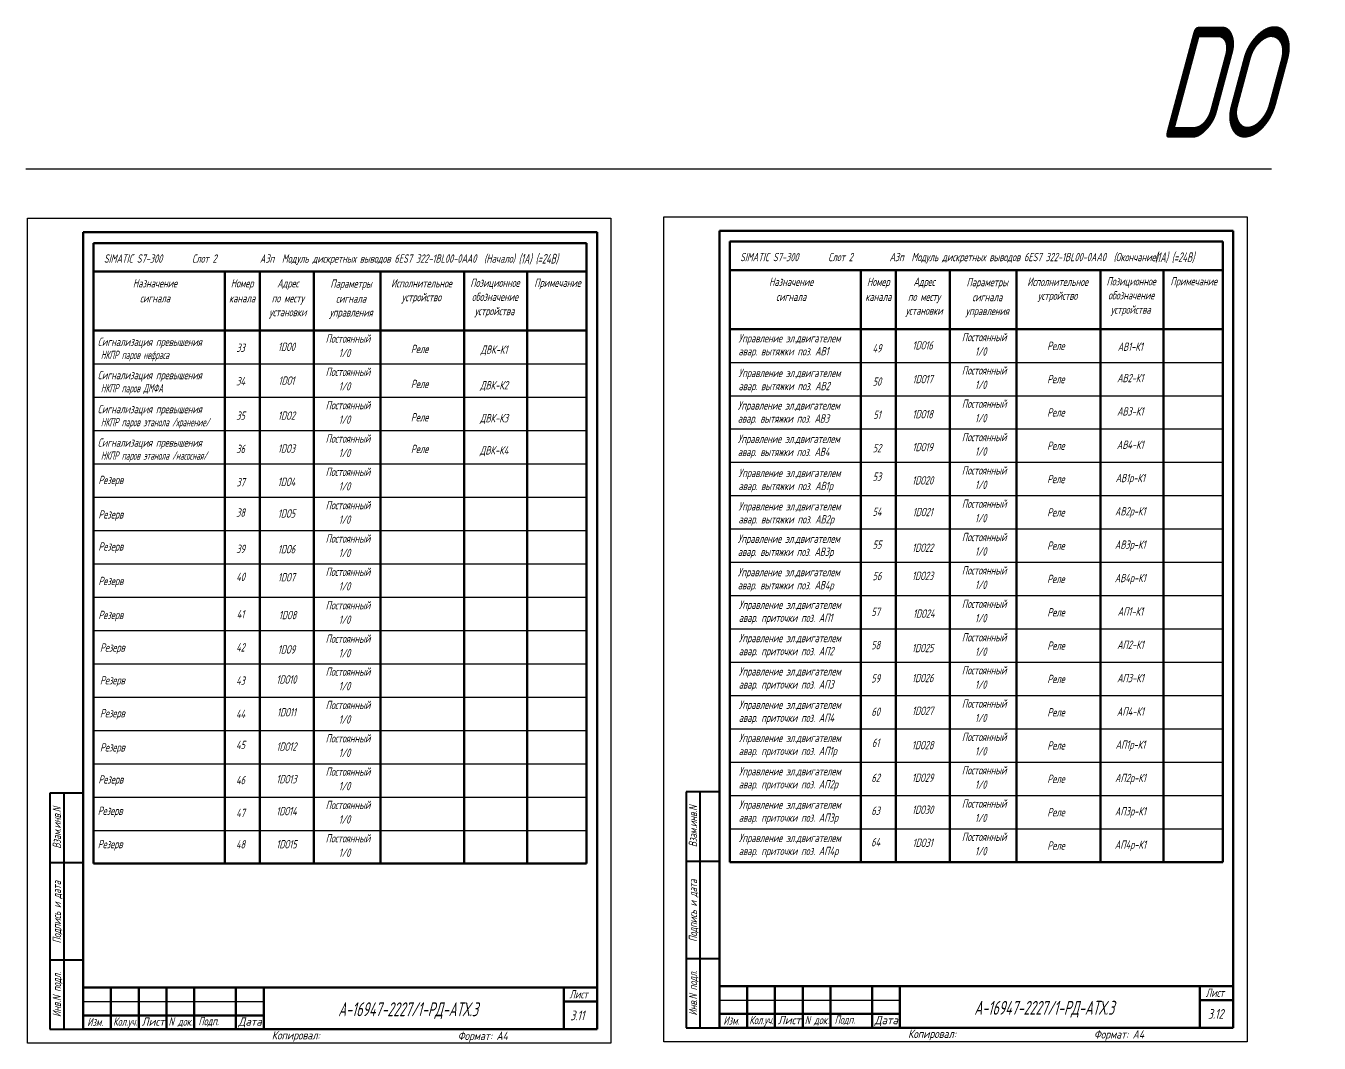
# Model space of a CAD drawing. Header units: millimetres. Extents: x -338 to 6826, y -8218 to 3153.
# Drawn here: x 5007 to 5472.6, y 673.6 to 1039.8 of the extents above; entities that cross this region are included whole.
import ezdxf
from ezdxf.enums import TextEntityAlignment as Align

# ---------------------------------------------------------------- set-up
doc = ezdxf.new("R2010")
doc.units = ezdxf.units.MM
for name, color, linetype, lineweight in [('Выноска', 137, 'Continuous', 20), ('Обводка', 6, 'Continuous', 25), ('Рамка тонкая', 5, 'Continuous', 25), ('Текст_КИП', 2, 'Continuous', 25)]:
    doc.layers.add(name, color=color, linetype=linetype, lineweight=lineweight)
doc.styles.add('Simplex', font='simplex.shx', dxfattribs={"width": 0.7, "oblique": 15})

msp = doc.modelspace()

# ---------------------------------------------------------------- linework, layer by layer
at = {"color": 3}
msp.add_line((5007, 988.38), (5455.45, 988.38), dxfattribs=at)
at = {"lineweight": 60}
for p, q in [((5027.63, 678.56), (5027.63, 965.56)), ((5027.63, 965.56), (5212.63, 965.56)), ((5212.63, 965.56), (5212.63, 678.56)), ((5256.68, 679.08), (5256.68, 966.08)), ((5256.68, 966.08), (5441.68, 966.08)), ((5441.68, 966.08), (5441.68, 679.08)), ((5212.63, 678.56), (5027.63, 678.56)), ((5441.68, 679.08), (5256.68, 679.08))]:
    msp.add_line(p, q, dxfattribs=at)
at = {"color": 7, "lineweight": 40}
for p, q in [((5244.68, 764.08), (5244.68, 679.08)), ((5256.68, 764.08), (5244.68, 764.08)), ((5249.68, 764.08), (5249.68, 679.08)), ((5015.63, 763.56), (5015.63, 678.56)), ((5027.63, 763.56), (5015.63, 763.56)), ((5020.63, 763.56), (5020.63, 678.56)), ((5015.63, 738.56), (5027.63, 738.56)), ((5244.68, 739.08), (5256.68, 739.08)), ((5015.63, 703.56), (5027.63, 703.56)), ((5244.68, 704.08), (5256.68, 704.08)), ((5015.63, 678.56), (5027.63, 678.56)), ((5244.68, 679.08), (5256.68, 679.08))]:
    msp.add_line(p, q, dxfattribs=at)
at = {"lineweight": 50}
for p, q in [((5441.68, 694.08), (5256.68, 694.08)), ((5266.68, 679.08), (5266.68, 694.08)), ((5276.68, 679.08), (5276.68, 694.08)), ((5286.68, 679.08), (5286.68, 694.08)), ((5296.68, 679.08), (5296.68, 694.08)), ((5311.68, 679.08), (5311.68, 694.08)), ((5321.68, 679.08), (5321.68, 694.08)), ((5429.68, 679.08), (5429.68, 694.08)), ((5212.63, 693.56), (5027.63, 693.56)), ((5037.63, 678.56), (5037.63, 693.56)), ((5047.63, 678.56), (5047.63, 693.56)), ((5057.63, 678.56), (5057.63, 693.56)), ((5067.63, 678.56), (5067.63, 693.56)), ((5082.63, 678.56), (5082.63, 693.56)), ((5092.63, 678.56), (5092.63, 693.56)), ((5200.63, 678.56), (5200.63, 693.56)), ((5200.63, 688.56), (5212.63, 688.56)), ((5429.68, 689.08), (5441.68, 689.08)), ((5027.63, 683.56), (5092.63, 683.56)), ((5256.68, 684.08), (5321.68, 684.08))]:
    msp.add_line(p, q, dxfattribs=at)
at = {"lineweight": -3}
for p, q in [((5027.63, 688.56), (5092.63, 688.56)), ((5256.68, 689.08), (5321.68, 689.08))]:
    msp.add_line(p, q, dxfattribs=at)
at = {"layer": 'Выноска', "color": 1, "lineweight": 50}
for p, q in [((5031.37, 961.62), (5031.37, 738.18)), ((5031.37, 961.62), (5208.89, 961.62)), ((5208.89, 961.62), (5208.89, 738.18)), ((5260.42, 962.15), (5260.42, 738.71)), ((5260.42, 962.15), (5437.94, 962.15)), ((5437.94, 962.15), (5437.94, 738.71)), ((5031.37, 951.35), (5208.89, 951.35)), ((5078.58, 951.35), (5078.58, 738.18)), ((5091.19, 951.35), (5091.19, 738.18)), ((5110.65, 951.35), (5110.65, 738.18)), ((5134.64, 951.35), (5134.64, 738.18)), ((5164.84, 951.35), (5164.84, 738.18)), ((5187.53, 951.35), (5187.53, 738.18)), ((5260.42, 951.88), (5437.94, 951.88)), ((5307.63, 951.88), (5307.63, 738.71)), ((5320.25, 951.88), (5320.25, 738.71)), ((5339.7, 951.88), (5339.7, 738.71)), ((5363.7, 951.88), (5363.7, 738.71)), ((5393.9, 951.88), (5393.9, 738.71)), ((5416.58, 951.88), (5416.58, 738.71)), ((5031.37, 930.11), (5208.89, 930.11)), ((5260.42, 930.64), (5437.94, 930.64)), ((5031.37, 738.18), (5208.89, 738.18)), ((5260.42, 738.71), (5437.94, 738.71))]:
    msp.add_line(p, q, dxfattribs=at)
at = {"layer": 'Обводка', "linetype": 'Continuous'}
for p, q in [((5031.37, 918.12), (5208.89, 918.12)), ((5260.42, 918.65), (5437.94, 918.65)), ((5031.37, 906.14), (5208.89, 906.14)), ((5260.42, 906.66), (5437.94, 906.66)), ((5031.37, 894.15), (5208.89, 894.15)), ((5260.42, 894.68), (5437.94, 894.68)), ((5031.37, 882.15), (5208.89, 882.15)), ((5260.42, 882.68), (5437.94, 882.68)), ((5031.37, 870.15), (5208.89, 870.15)), ((5260.42, 870.68), (5437.94, 870.68)), ((5289.73, 870.68), (5363.7, 870.68)), ((5031.37, 858.15), (5208.89, 858.15)), ((5260.42, 858.68), (5437.94, 858.68)), ((5031.37, 846.15), (5208.89, 846.15)), ((5060.68, 846.15), (5134.64, 846.15)), ((5260.42, 846.68), (5437.94, 846.68)), ((5289.73, 846.68), (5363.7, 846.68)), ((5031.37, 834.15), (5208.89, 834.15)), ((5260.42, 834.68), (5437.94, 834.68)), ((5031.37, 822.15), (5208.89, 822.15)), ((5060.68, 822.15), (5134.64, 822.15)), ((5260.42, 822.68), (5437.94, 822.68)), ((5260.42, 810.68), (5437.94, 810.68)), ((5031.37, 810.15), (5208.89, 810.15)), ((5031.37, 798.15), (5208.89, 798.15)), ((5260.42, 798.68), (5437.94, 798.68)), ((5031.37, 786.15), (5208.89, 786.15)), ((5260.42, 786.68), (5437.94, 786.68)), ((5031.37, 774.15), (5208.89, 774.15)), ((5060.68, 774.15), (5134.64, 774.15)), ((5260.42, 774.68), (5437.94, 774.68)), ((5031.37, 762.15), (5208.89, 762.15)), ((5260.42, 762.68), (5437.94, 762.68)), ((5031.37, 750.15), (5208.89, 750.15)), ((5260.42, 750.68), (5437.94, 750.68))]:
    msp.add_line(p, q, dxfattribs=at)
at = {"layer": 'Рамка тонкая'}
for p, q in [((5007.61, 970.56), (5217.61, 970.56)), ((5007.61, 673.56), (5007.61, 970.56)), ((5217.63, 970.56), (5217.63, 673.56)), ((5236.66, 971.08), (5446.66, 971.08)), ((5236.66, 674.08), (5236.66, 971.08)), ((5446.68, 971.08), (5446.68, 674.08)), ((5217.61, 673.56), (5007.61, 673.56)), ((5446.66, 674.08), (5236.66, 674.08))]:
    msp.add_line(p, q, dxfattribs=at)

# ---------------------------------------------------------------- texts
at = {"layer": 'Текст_КИП', "color": 3, "style": 'Simplex', "oblique": 15, "width": 0.6}
msp.add_text('DО  ПАЗ', height=40, dxfattribs=at).set_placement((5482.04, 999.55), align=Align.CENTER)
at = {"layer": 'Текст_КИП', "style": 'Simplex', "oblique": 15, "width": 0.6}
for s, p in [('SIMATIC S7-300', (5045.61, 954.55)), ('Слот 2', (5071.25, 954.55)), ('А3п  Модуль дискретных выводов 6ES7 322-1BL00-0АА0  (Начало)', (5137.16, 954.55)), ('SIMATIC S7-300', (5274.66, 955.08)), ('Слот 2', (5300.3, 955.08)), ('А3п  Модуль дискретных выводов 6ES7 322-1BL00-0АА0  (Окончание)', (5366.21, 955.08)), ('Назначение', (5053.47, 945.64)), ('Номер', (5084.85, 945.64)), ('Адрес', (5101.31, 945.64)), ('Параметры', (5124.06, 945.52)), ('Исполнительное', (5149.41, 945.64)), ('Позиционное', (5175.88, 945.82)), ('Примечание', (5198.4, 945.82)), ('Назначение', (5282.52, 946.17)), ('Номер', (5313.9, 946.17)), ('Адрес', (5330.37, 946.17)), ('Параметры', (5353.12, 946.05)), ('Исполнительное', (5378.46, 946.17)), ('Позиционное', (5404.93, 946.35)), ('Примечание', (5427.45, 946.35)), ('сигнала', (5053.47, 940.26)), ('канала', (5084.85, 940.26)), ('по месту', (5101.31, 940.26)), ('сигнала', (5124.06, 940.14)), ('устройство', (5149.41, 940.64)), ('обозначение', (5175.88, 940.78)), ('сигнала', (5282.52, 940.78)), ('канала', (5313.9, 940.78)), ('по месту', (5330.37, 940.78)), ('сигнала', (5353.12, 940.67)), ('устройство', (5378.46, 941.17)), ('обозначение', (5404.93, 941.31)), ('установки', (5101.31, 935.26)), ('управления', (5124.06, 935.14)), ('устройства', (5175.72, 935.64)), ('установки', (5330.37, 935.78)), ('управления', (5353.12, 935.67)), ('устройства', (5404.77, 936.17)), ('Постоянный', (5122.97, 925.75)), ('Постоянный', (5352.02, 926.27)), ('33', (5084.3, 922.44)), ('1DО0', (5100.81, 922.76)), ('1/0', (5121.71, 920.54)), ('Реле', (5148.76, 921.98)), ('ДВК-К1', (5175.56, 921.76)), ('49', (5313.42, 922.25)), ('1DО16', (5329.86, 923.29)), ('1/0', (5350.76, 921.07)), ('Реле', (5377.81, 923.12)), ('АВ1-К1', (5404.61, 922.81)), ('Постоянный', (5352.02, 914.27)), ('34', (5084.3, 910.38)), ('1DО1', (5100.81, 910.6)), ('Постоянный', (5122.97, 913.75)), ('50', (5313.42, 910.26)), ('1DО17', (5329.86, 911.13)), ('Реле', (5377.81, 911.13)), ('АВ2-К1', (5404.61, 911.52)), ('1/0', (5121.71, 908.54)), ('Реле', (5148.76, 909.39)), ('ДВК-К2', (5175.56, 908.92)), ('1/0', (5350.76, 909.07)), ('Постоянный', (5122.97, 901.76)), ('Постоянный', (5352.02, 902.29)), ('35', (5084.3, 897.98)), ('1DО2', (5100.81, 897.98)), ('1/0', (5121.71, 896.55)), ('Реле', (5148.76, 897.39)), ('ДВК-К3', (5175.56, 897.06)), ('51', (5313.42, 898.28)), ('1DО18', (5329.86, 898.51)), ('1/0', (5350.76, 897.08)), ('Реле', (5377.81, 899.15)), ('АВ3-К1', (5404.61, 899.52)), ('Постоянный', (5122.97, 889.75)), ('1DО19', (5329.86, 886.67)), ('Постоянный', (5352.02, 890.27)), ('Реле', (5377.81, 887.16)), ('АВ4-К1', (5404.61, 887.51)), ('36', (5084.3, 886)), ('1DО3', (5100.81, 886.14)), ('1/0', (5121.71, 884.54)), ('Реле', (5148.76, 886)), ('ДВК-К4', (5175.56, 885.49)), ('52', (5313.42, 886.29)), ('1/0', (5350.76, 885.07)), ('Постоянный', (5122.97, 877.75)), ('Постоянный', (5352.02, 878.27)), ('37', (5084.3, 874.02)), ('1DО4', (5100.81, 874.14)), ('1/0', (5121.71, 872.54)), ('53', (5313.42, 876.02)), ('1DО20', (5329.86, 874.67)), ('1/0', (5350.76, 873.07)), ('Реле', (5377.81, 875.16)), ('АВ1р-К1', (5404.61, 875.52)), ('38', (5084.3, 863.09)), ('Постоянный', (5122.97, 865.76)), ('54', (5313.42, 863.38)), ('1DО21', (5329.86, 863.27)), ('Постоянный', (5352.02, 866.29)), ('Реле', (5377.81, 863.16)), ('АВ2р-К1', (5404.61, 863.54)), ('1DО5', (5100.81, 862.74)), ('1/0', (5121.71, 860.55)), ('1/0', (5350.76, 861.08)), ('Постоянный', (5122.97, 853.75)), ('Постоянный', (5352.02, 854.27)), ('39', (5084.3, 850.01)), ('1DО6', (5100.81, 849.9)), ('55', (5313.42, 851.55)), ('1DО22', (5329.86, 850.43)), ('Реле', (5377.81, 851.18)), ('АВ3р-К1', (5404.61, 851.54)), ('1/0', (5121.71, 848.54)), ('1/0', (5350.76, 849.07)), ('40', (5084.3, 839.94)), ('1DО7', (5100.81, 839.78)), ('Постоянный', (5122.97, 841.75)), ('56', (5313.42, 840.24)), ('1DО23', (5329.86, 840.31)), ('Постоянный', (5352.02, 842.27)), ('1/0', (5121.71, 836.54)), ('1/0', (5350.76, 837.07)), ('Реле', (5377.81, 839.19)), ('АВ4р-К1', (5404.61, 839.52)), ('41', (5084.27, 826.54)), ('1DО8', (5101.21, 826.18)), ('Постоянный', (5122.97, 829.73)), ('57', (5312.93, 827.35)), ('1DО24', (5330.26, 826.71)), ('Постоянный', (5352.02, 830.25)), ('Реле', (5377.87, 827.19)), ('Реле', (5377.87, 827.17)), ('АП1-К1', (5404.67, 827.48)), ('1/0', (5121.71, 824.52)), ('1/0', (5350.76, 825.05)), ('Постоянный', (5122.97, 817.67)), ('Постоянный', (5352.02, 818.2)), ('42', (5084.27, 814.56)), ('1DО9', (5100.81, 813.79)), ('1/0', (5121.71, 812.47)), ('58', (5312.93, 815.36)), ('1DО25', (5329.86, 814.31)), ('1/0', (5350.76, 812.99)), ('Реле', (5377.87, 815.17)), ('АП2-К1', (5404.67, 815.48)), ('43', (5084.27, 802.57)), ('1DО10', (5100.81, 802.98)), ('Постоянный', (5122.97, 805.8)), ('59', (5312.93, 803.37)), ('1DО26', (5329.86, 803.51)), ('Постоянный', (5352.02, 806.33)), ('Реле', (5377.87, 803.17)), ('АП3-К1', (5404.67, 803.48)), ('1/0', (5121.71, 800.6)), ('1/0', (5350.76, 801.12)), ('Постоянный', (5122.97, 793.8)), ('Постоянный', (5352.02, 794.33)), ('44', (5084.27, 790.59)), ('1DО11', (5100.81, 791.18)), ('1/0', (5121.71, 788.6)), ('60', (5312.93, 791.39)), ('1DО27', (5329.86, 791.7)), ('1/0', (5350.76, 789.12)), ('Реле', (5377.87, 791.17)), ('АП4-К1', (5404.67, 791.48)), ('45', (5084.27, 779.41)), ('Постоянный', (5122.97, 781.8)), ('61', (5312.93, 780.21)), ('1DО28', (5329.86, 779.36)), ('Постоянный', (5352.02, 782.33)), ('АП1р-К1', (5404.67, 779.53)), ('1DО12', (5100.81, 778.83)), ('1/0', (5121.71, 776.6)), ('1/0', (5350.76, 777.12)), ('Реле', (5377.87, 779.23)), ('Постоянный', (5352.02, 770.33)), ('46', (5084.27, 766.77)), ('1DО13', (5100.81, 767.1)), ('Постоянный', (5122.97, 769.8)), ('62', (5312.93, 767.57)), ('1DО29', (5329.86, 767.62)), ('Реле', (5377.87, 767.21)), ('АП2р-К1', (5404.67, 767.53)), ('1/0', (5121.71, 764.6)), ('1/0', (5350.76, 765.12)), ('Постоянный', (5122.97, 757.8)), ('1DО30', (5329.86, 756.11)), ('Постоянный', (5352.02, 758.33)), ('47', (5084.27, 754.93)), ('1DО14', (5100.81, 755.58)), ('1/0', (5121.71, 752.6)), ('63', (5312.93, 755.74)), ('1/0', (5350.76, 753.12)), ('Реле', (5377.87, 755.21)), ('АП3р-К1', (5404.67, 755.53)), ('48', (5084.27, 743.63)), ('1DО15', (5100.81, 743.67)), ('Постоянный', (5122.97, 745.83)), ('64', (5312.93, 744.43)), ('1DО31', (5329.86, 744.2)), ('Постоянный', (5352.02, 746.36)), ('Реле', (5377.87, 743.21)), ('АП4р-К1', (5404.67, 743.53)), ('1/0', (5121.71, 740.63)), ('1/0', (5350.76, 741.16))]:
    msp.add_text(s, height=3, dxfattribs=at).set_placement(p, align=Align.CENTER)
at = {"layer": 'Текст_КИП', "lineweight": -3, "style": 'Simplex', "oblique": 15, "width": 0.6}
for p in [(5191.46, 954.24), (5420.52, 954.76)]:
    msp.add_text('(1A) (=24В)', height=3.5, dxfattribs=at).set_placement(p, align=Align.CENTER)
at = {"layer": 'Текст_КИП', "style": 'Simplex', "oblique": 15}
for s, height, width, p in [('Cигнализация превышения ', 3, 0.6, (5032.8, 924.55)), ('Управление эл.двигателем', 3, 0.6, (5263.56, 925.87)), (' НКПР паров нефраса', 3, 0.5, (5032.8, 919.85)), ('авар. вытяжки поз. АВ1', 3, 0.6, (5263.56, 921.18)), ('Cигнализация превышения ', 3, 0.6, (5032.8, 912.57)), ('Управление эл.двигателем', 3, 0.6, (5263.56, 913.34)), (' НКПР паров ДМФА', 3, 0.5, (5032.8, 907.87)), ('авар. вытяжки поз. АВ2', 3, 0.6, (5263.56, 908.64)), ('Cигнализация превышения ', 3, 0.6, (5032.8, 900.34)), ('Управление эл.двигателем', 3, 0.6, (5263.29, 901.65)), (' НКПР паров этанола /хранение/', 3, 0.5, (5032.8, 895.64)), ('авар. вытяжки поз. АВ3', 3, 0.6, (5263.29, 896.95)), ('Cигнализация превышения ', 3, 0.6, (5032.8, 888.29)), ('Управление эл.двигателем', 3, 0.6, (5263.29, 889.63)), (' НКПР паров этанола /насосная/', 3, 0.5, (5032.8, 883.59)), ('авар. вытяжки поз. АВ4', 3, 0.6, (5263.29, 884.93)), ('Управление эл.двигателем', 3, 0.6, (5263.56, 877.35)), ('Резерв', 3, 0.6, (5033.11, 874.83)), ('авар. вытяжки поз. АВ1р', 3, 0.6, (5263.56, 872.65)), ('Управление эл.двигателем', 3, 0.6, (5263.56, 865.35)), ('Резерв', 3, 0.6, (5033.11, 862.41)), ('авар. вытяжки поз. АВ2р', 3, 0.6, (5263.56, 860.65)), ('Резерв', 3, 0.6, (5033.11, 850.87)), ('Управление эл.двигателем', 3, 0.6, (5263.29, 853.66)), ('авар. вытяжки поз. АВ3р', 3, 0.6, (5263.29, 848.96)), ('Управление эл.двигателем', 3, 0.6, (5263.29, 841.64)), ('Резерв', 3, 0.6, (5033.11, 838.45)), ('авар. вытяжки поз. АВ4р', 3, 0.6, (5263.29, 836.94)), ('Резерв', 3, 0.6, (5033.11, 826.24)), ('Управление эл.двигателем', 3, 0.6, (5263.65, 829.9)), ('авар. приточки поз. АП1', 3, 0.6, (5263.65, 825.2)), ('Управление эл.двигателем', 3, 0.6, (5263.65, 817.9)), ('Резерв', 3, 0.6, (5033.69, 814.5)), ('авар. приточки поз. АП2', 3, 0.6, (5263.65, 813.2)), ('Резерв', 3, 0.6, (5033.69, 802.73)), ('Управление эл.двигателем', 3, 0.6, (5263.65, 805.9)), ('авар. приточки поз. АП3', 3, 0.6, (5263.65, 801.2)), ('Управление эл.двигателем', 3, 0.6, (5263.65, 793.9)), ('Резерв', 3, 0.6, (5033.69, 790.86)), ('авар. приточки поз. АП4', 3, 0.6, (5263.65, 789.2)), ('Управление эл.двигателем', 3, 0.6, (5263.65, 781.94)), ('Резерв', 3, 0.6, (5033.69, 778.55)), ('авар. приточки поз. АП1р', 3, 0.6, (5263.65, 777.24)), ('Управление эл.двигателем', 3, 0.6, (5263.65, 769.94)), ('Резерв', 3, 0.6, (5033.11, 767)), ('авар. приточки поз. АП2р', 3, 0.6, (5263.65, 765.24)), ('Управление эл.двигателем', 3, 0.6, (5263.65, 757.94)), ('Резерв', 3, 0.6, (5032.88, 755.71)), ('авар. приточки поз. АП3р', 3, 0.6, (5263.65, 753.24)), ('Резерв', 3, 0.6, (5032.88, 743.71)), ('Управление эл.двигателем', 3, 0.6, (5263.65, 745.94)), ('авар. приточки поз. АП4р', 3, 0.6, (5263.65, 741.24)), ('А-16947-2227/1-РД-АТХ.3', 5, 0.6, (5119.4, 683.25)), ('А-16947-2227/1-РД-АТХ.3', 5, 0.6, (5348.45, 683.78)), ('Изм.', 3, 0.6, (5029.06, 679.67)), ('Подп.', 3, 0.6, (5069.11, 679.99)), ('Изм.', 3, 0.6, (5258.11, 680.2)), ('Подп.', 3, 0.6, (5298.17, 680.51)), ('Копировал:', 3, 0.8, (5095.54, 674.88)), ('Формат: А4', 3, 0.8, (5162.47, 674.68)), ('Копировал:', 3, 0.8, (5324.6, 675.41)), ('Формат: А4', 3, 0.8, (5391.53, 675.21))]:
    msp.add_text(s, height=height, dxfattribs=dict(at, width=width)).set_placement(p)
at = {"layer": 'Текст_КИП', "style": 'Simplex', "oblique": 15, "width": 0.7}
for s, p in [('Взам.инв.N', (5019.63, 751.06)), ('Взам.инв.N', (5248.68, 751.58)), ('Подпись и дата', (5019.63, 720.7)), ('Подпись и дата', (5248.68, 721.23)), ('Инв.N подл.', (5019.63, 691.06)), ('Инв.N подл.', (5248.68, 691.58))]:
    msp.add_text(s, height=3, rotation=90, dxfattribs=at).set_placement(p, align=Align.CENTER)
at = {"layer": 'Текст_КИП', "lineweight": -3, "style": 'Simplex', "oblique": 15, "width": 0.7}
for s, height, p in [('Лист', 3, (5202.71, 689.67)), ('Лист', 3, (5431.76, 690.2)), ('3.11', 3.5, (5202.97, 681.79)), ('3.12', 3.5, (5432.56, 682.32))]:
    msp.add_text(s, height=height, dxfattribs=at).set_placement(p)
at = {"layer": 'Текст_КИП', "style": 'Simplex', "oblique": 15}
for s, width, p, p2 in [('Кол.уч.', 0.603486, (5038.4, 679.83), (5047.11, 679.83)), ('Лист', 0.686041, (5048.69, 679.83), (5056.92, 679.83)), ('N док.', 0.628372, (5058.35, 679.83), (5067.06, 679.83)), ('Дата', 0.652619, (5083.52, 679.83), (5091.91, 679.83)), ('Кол.уч.', 0.603486, (5267.45, 680.36), (5276.16, 680.36)), ('Лист', 0.686041, (5277.74, 680.36), (5285.98, 680.36)), ('N док.', 0.628372, (5287.4, 680.36), (5296.11, 680.36)), ('Дата', 0.652619, (5312.57, 680.36), (5320.96, 680.36))]:
    msp.add_text(s, height=3, dxfattribs=dict(at, width=width)).set_placement(p, p2, align=Align.FIT)

doc.saveas('drawing.dxf')
